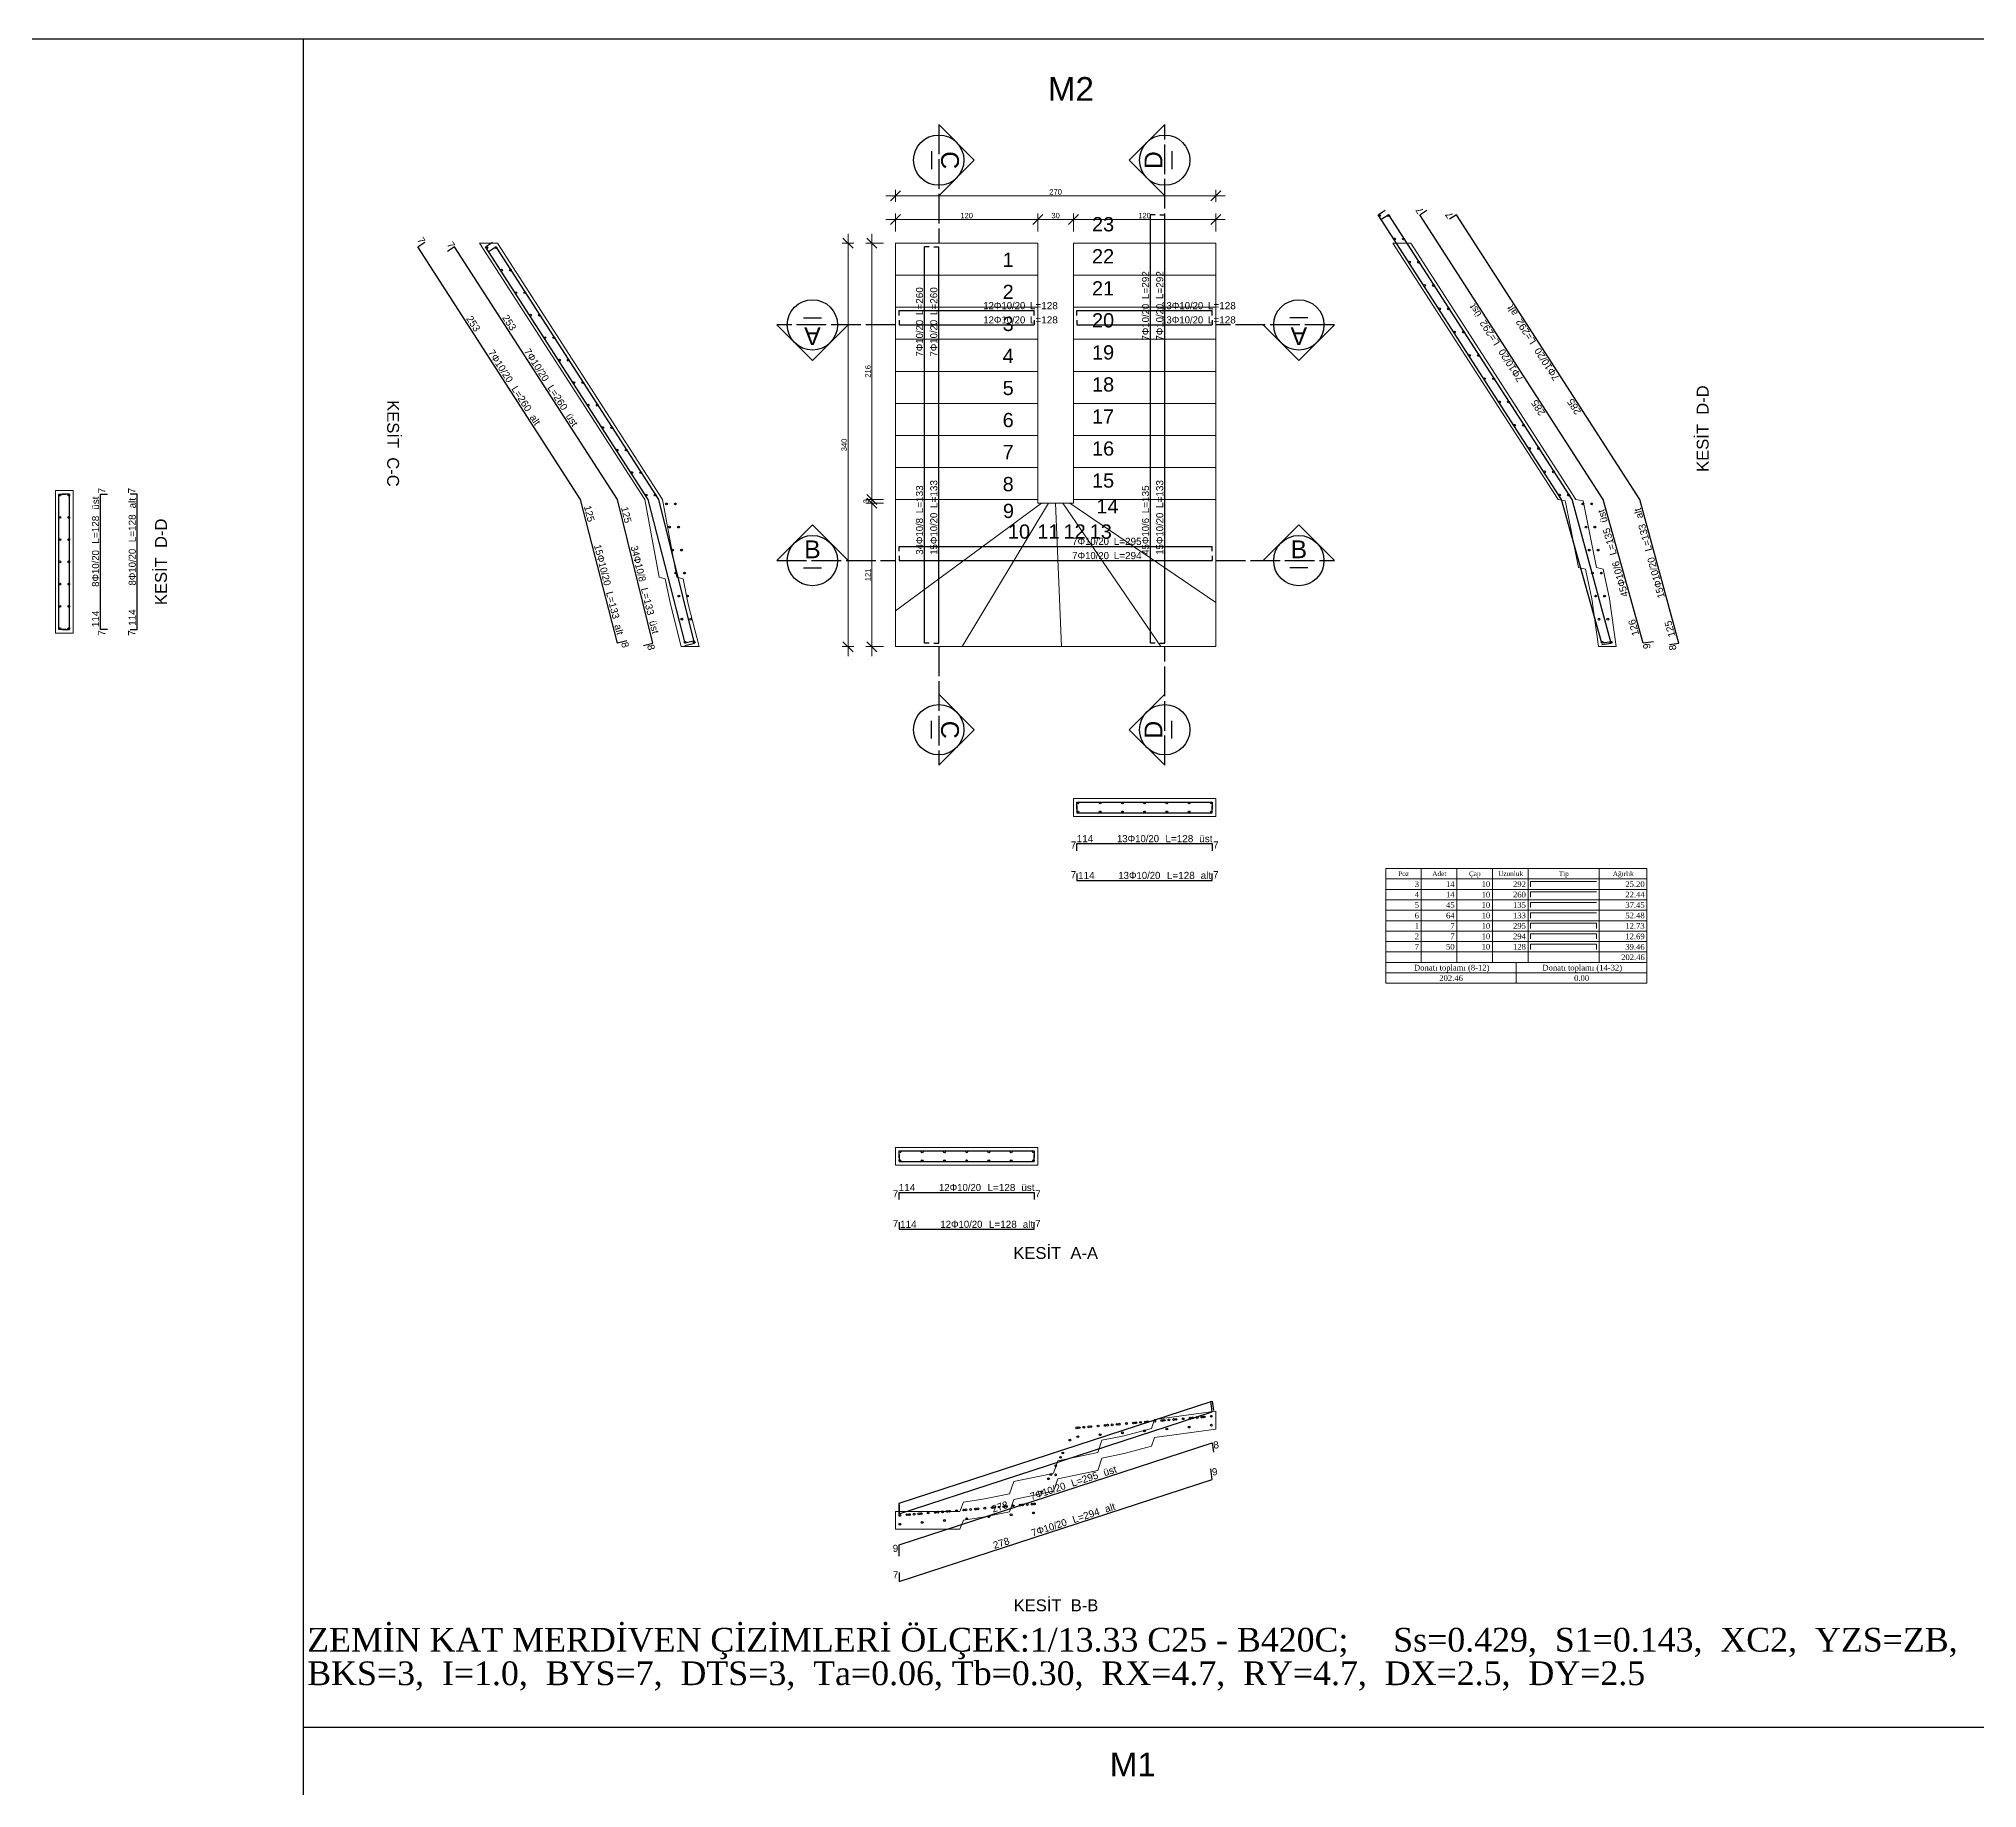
# Model space of a CAD drawing. Header units: millimetres. Extents: x 2232 to 85269, y -3593 to 5869.
# Drawn here: x 70553 to 73004, y 3657 to 5869 of the extents above; entities that cross this region are included whole.
import ezdxf

# ---------------------------------------------------------------- set-up
doc = ezdxf.new("R2010")
doc.units = ezdxf.units.MM
doc.linetypes.add('CENTER4', pattern=[56.25, 37.5, -6.25, 6.25, 6.25])
doc.linetypes.add('DASHDOT2', pattern=[12.7, 6.35, -3.175, 0, -3.175])
doc.layers.add('aks', color=251, linetype='DASHDOT2', lineweight=35)
for name, color, linetype in [('Donatı Metraj Tablosu', 7, 'Continuous'), ('Donatı Topl. Uzun. Yazısı', 7, 'Continuous'), ('Donatı Uz. Yazısı', 7, 'Continuous'), ('Donatı Yazısı', 7, 'Continuous'), ('Donatı Çizgisi', 7, 'Continuous'), ('Merdiven', 7, 'Continuous'), ('Standart', 7, 'Continuous')]:
    doc.layers.add(name, color=color, linetype=linetype)
doc.styles.add('arial_1_18', font='arial.ttf', dxfattribs={"height": 0.2})
doc.styles.add('symbol_1_18', font='symbol.ttf', dxfattribs={"height": 0.2})
doc.styles.add('times new roman_1_18', font='times.ttf', dxfattribs={"height": 0.2})

msp = doc.modelspace()

# ---------------------------------------------------------------- linework, layer by layer
for p, q in [((3332.4, 5868.7), (79990.7, 5868.7)), ((70887.4, 5868.7), (70887.4, 1368.7)), ((70887.4, 3734.4), (73031.7, 3734.4))]:
    msp.add_line(p, q)
at = {"layer": 'aks', "color": 6, "linetype": 'CENTER4', "lineweight": -3}
for points in [[(71691.1, 5760.3), (71691.1, 5610.3)], [(71976.8, 5610.3), (71976.8, 5760.3)], [(71636.4, 5507.1), (71486.4, 5507.1)], [(72191.4, 5507.1), (72041.4, 5507.1)], [(71486.4, 5209.1), (71636.4, 5209.1)], [(72041.4, 5209.1), (72191.4, 5209.1)], [(71691.1, 5100.3), (71691.1, 4950.3)], [(71976.8, 4950.3), (71976.8, 5100.3)]]:
    msp.add_lwpolyline(points, dxfattribs=at)
at = {"layer": 'aks', "color": 6, "linetype": 'Continuous', "lineweight": -3}
for points in [[(71691.1, 5760.3), (71736.1, 5715.3)], [(71931.8, 5715.3), (71976.8, 5760.3)], [(71682.1, 5726.5), (71682.1, 5704)], [(71736.1, 5715.3), (71691.1, 5670.3)], [(71976.8, 5670.3), (71931.8, 5715.3)], [(71985.8, 5726.5), (71985.8, 5704)], [(71520.2, 5516.1), (71542.7, 5516.1)], [(72157.7, 5516.1), (72135.2, 5516.1)], [(71531.4, 5462.1), (71486.4, 5507.1)], [(71576.4, 5507.1), (71531.4, 5462.1)], [(72146.4, 5462.1), (72101.4, 5507.1)], [(72191.4, 5507.1), (72146.4, 5462.1)], [(71486.4, 5209.1), (71531.4, 5254.1)], [(71531.4, 5254.1), (71576.4, 5209.1)], [(72101.4, 5209.1), (72146.4, 5254.1)], [(72146.4, 5254.1), (72191.4, 5209.1)], [(71520.2, 5200.1), (71542.7, 5200.1)], [(72157.7, 5200.1), (72135.2, 5200.1)], [(71691.1, 5040.3), (71736.1, 4995.3)], [(71931.8, 4995.3), (71976.8, 5040.3)], [(71682.1, 4984), (71682.1, 5006.5)], [(71985.8, 4984), (71985.8, 5006.5)], [(71736.1, 4995.3), (71691.1, 4950.3)], [(71976.8, 4950.3), (71931.8, 4995.3)]]:
    msp.add_lwpolyline(points, dxfattribs=at)
for centre in [(71691.1, 5715.3), (71976.8, 5715.3), (71531.4, 5507.1), (72146.4, 5507.1), (71531.4, 5209.1), (72146.4, 5209.1), (71691.1, 4995.3), (71976.8, 4995.3)]:
    msp.add_circle(centre, 31.8, dxfattribs=at)
at = {"layer": 'Donatı Metraj Tablosu', "color": 1, "linetype": 'Continuous', "lineweight": 5}
for points in [[(72256.2, 4819.9), (72586.2, 4819.9)], [(72256.2, 4819.9), (72256.2, 4674.7)], [(72256.2, 4806.7), (72586.2, 4806.7)], [(72301.2, 4819.9), (72301.2, 4701.1)], [(72346.2, 4819.9), (72346.2, 4701.1)], [(72391.2, 4819.9), (72391.2, 4701.1)], [(72436.2, 4819.9), (72436.2, 4701.1)], [(72526.2, 4819.9), (72526.2, 4701.1)], [(72586.2, 4819.9), (72586.2, 4674.7)], [(72256.2, 4793.5), (72586.2, 4793.5)], [(72256.2, 4780.3), (72586.2, 4780.3)], [(72439.5, 4803.4), (72522.9, 4803.4)], [(72439.5, 4803.4), (72439.5, 4796.8)], [(72439.5, 4790.2), (72522.9, 4790.2)], [(72439.5, 4790.2), (72439.5, 4783.6)], [(72256.2, 4767.1), (72586.2, 4767.1)], [(72439.5, 4777), (72522.9, 4777)], [(72439.5, 4777), (72439.5, 4770.4)], [(72439.5, 4763.8), (72522.9, 4763.8)], [(72439.5, 4763.8), (72439.5, 4757.2)], [(72256.2, 4753.9), (72586.2, 4753.9)], [(72256.2, 4740.7), (72586.2, 4740.7)], [(72439.5, 4750.6), (72522.9, 4750.6)], [(72439.5, 4744), (72439.5, 4750.6)], [(72439.5, 4737.4), (72522.9, 4737.4)], [(72439.5, 4730.8), (72439.5, 4737.4)], [(72522.9, 4744), (72522.9, 4750.6)], [(72522.9, 4730.8), (72522.9, 4737.4)], [(72256.2, 4727.5), (72586.2, 4727.5)], [(72256.2, 4714.3), (72586.2, 4714.3)], [(72439.5, 4724.2), (72522.9, 4724.2)], [(72439.5, 4717.6), (72439.5, 4724.2)], [(72522.9, 4717.6), (72522.9, 4724.2)], [(72256.2, 4701.1), (72586.2, 4701.1)], [(72256.2, 4687.9), (72586.2, 4687.9)], [(72421.2, 4701.1), (72421.2, 4674.7)], [(72256.2, 4674.7), (72586.2, 4674.7)]]:
    msp.add_lwpolyline(points, dxfattribs=at)
at = {"layer": 'Donatı Çizgisi', "color": 35, "linetype": 'Continuous', "lineweight": -3}
for points in [[(71958.8, 5286.3), (71958.8, 5646.3)], [(71964.8, 5646.3), (71958.8, 5646.3)], [(71970.8, 5646.3), (71976.8, 5646.3)], [(71976.8, 5286.3), (71976.8, 5646.3)], [(72246.7, 5646.3), (72255.7, 5652)], [(72478.6, 5286.3), (72246.7, 5646.3)], [(72260.2, 5646.3), (72251.3, 5640.5)], [(72492.1, 5286.3), (72260.2, 5646.3)], [(72299.2, 5646.3), (72308.2, 5652)], [(72531.1, 5286.3), (72299.2, 5646.3)], [(72345.7, 5646.3), (72336.8, 5640.5)], [(72577.6, 5286.3), (72345.7, 5646.3)], [(71032.5, 5605.8), (71041.5, 5611.5)], [(71238.3, 5286.3), (71032.5, 5605.8)], [(71079, 5605.8), (71070.1, 5600)], [(71284.8, 5286.3), (71079, 5605.8)], [(71118, 5605.8), (71127, 5611.5)], [(71323.8, 5286.3), (71118, 5605.8)], [(71131.5, 5605.8), (71122.6, 5600)], [(71337.3, 5286.3), (71131.5, 5605.8)], [(71673.1, 5286.3), (71673.1, 5605.8)], [(71679.1, 5605.8), (71673.1, 5605.8)], [(71685.1, 5605.8), (71691.1, 5605.8)], [(71691.1, 5286.3), (71691.1, 5605.8)], [(71640.9, 5525.1), (71811.9, 5525.1)], [(71640.9, 5519.1), (71640.9, 5525.1)], [(71811.9, 5519.1), (71811.9, 5525.1)], [(71865.9, 5525.1), (72036.9, 5525.1)], [(71865.9, 5519.1), (71865.9, 5525.1)], [(72036.9, 5519.1), (72036.9, 5525.1)], [(71640.9, 5513.1), (71640.9, 5507.1)], [(71640.9, 5507.1), (71811.9, 5507.1)], [(71811.9, 5513.1), (71811.9, 5507.1)], [(71865.9, 5513.1), (71865.9, 5507.1)], [(71865.9, 5507.1), (72036.9, 5507.1)], [(72036.9, 5513.1), (72036.9, 5507.1)], [(70578.7, 5122), (70578.7, 5293)], [(70578.7, 5293), (70587.5, 5293)], [(70592.2, 5293), (70583.3, 5293)], [(70592.2, 5122), (70592.2, 5293)], [(70631.2, 5122), (70631.2, 5293)], [(70631.2, 5293), (70640, 5293)], [(70677.7, 5293), (70668.8, 5293)], [(70677.7, 5122), (70677.7, 5293)], [(71284.8, 5104.8), (71238.3, 5286.3)], [(71329.7, 5104.8), (71284.8, 5286.3)], [(71370.3, 5104.8), (71323.8, 5286.3)], [(71382.2, 5104.8), (71337.3, 5286.3)], [(71673.1, 5104.8), (71673.1, 5286.3)], [(71691.1, 5104.8), (71691.1, 5286.3)], [(71958.8, 5104.8), (71958.8, 5286.3)], [(71976.8, 5104.8), (71976.8, 5286.3)], [(72529.3, 5104.8), (72478.6, 5286.3)], [(72541.5, 5104.8), (72492.1, 5286.3)], [(72581.8, 5104.8), (72531.1, 5286.3)], [(72627, 5104.8), (72577.6, 5286.3)], [(71640.9, 5227.1), (72036.9, 5227.1)], [(71640.9, 5221.1), (71640.9, 5227.1)], [(72036.9, 5221.1), (72036.9, 5227.1)], [(71640.9, 5215.1), (71640.9, 5209.1)], [(71640.9, 5209.1), (72036.9, 5209.1)], [(72036.9, 5215.1), (72036.9, 5209.1)], [(70587.5, 5122), (70578.7, 5122)], [(70583.3, 5122), (70592.2, 5122)], [(70640, 5122), (70631.2, 5122)], [(70668.8, 5122), (70677.7, 5122)], [(71296.9, 5107.8), (71284.8, 5104.8)], [(71317.6, 5101.7), (71329.7, 5104.8)], [(71370.1, 5101.7), (71382.2, 5104.8)], [(71382.4, 5107.8), (71370.3, 5104.8)], [(71679.1, 5104.8), (71673.1, 5104.8)], [(71685.1, 5104.8), (71691.1, 5104.8)], [(71964.8, 5104.8), (71958.8, 5104.8)], [(71970.8, 5104.8), (71976.8, 5104.8)], [(72542.4, 5106.6), (72529.3, 5104.8)], [(72529.5, 5103.1), (72541.5, 5104.8)], [(72594.9, 5106.6), (72581.8, 5104.8)], [(72615, 5103.1), (72627, 5104.8)], [(71865.9, 4894.8), (71865.9, 4903.8)], [(71865.9, 4903.8), (72036.9, 4903.8)], [(72036.9, 4903.8), (72036.9, 4894.8)], [(71865.9, 4899.2), (71865.9, 4890.3)], [(71865.9, 4890.3), (72036.9, 4890.3)], [(72036.9, 4890.3), (72036.9, 4899.2)], [(71865.9, 4842.3), (71865.9, 4851.3)], [(71865.9, 4851.3), (72036.9, 4851.3)], [(72036.9, 4851.3), (72036.9, 4842.3)], [(71865.9, 4813.7), (71865.9, 4804.8)], [(71865.9, 4804.8), (72036.9, 4804.8)], [(72036.9, 4804.8), (72036.9, 4813.7)], [(71640.9, 4453.9), (71640.9, 4462.8)], [(71640.9, 4462.8), (71811.9, 4462.8)], [(71811.9, 4462.8), (71811.9, 4453.9)], [(71640.9, 4458.3), (71640.9, 4449.3)], [(71640.9, 4449.3), (71811.9, 4449.3)], [(71811.9, 4449.3), (71811.9, 4458.3)], [(71640.9, 4401.4), (71640.9, 4410.3)], [(71640.9, 4410.3), (71811.9, 4410.3)], [(71811.9, 4410.3), (71811.9, 4401.4)], [(71640.9, 4372.8), (71640.9, 4363.8)], [(71640.9, 4363.8), (71811.9, 4363.8)], [(71811.9, 4363.8), (71811.9, 4372.8)], [(71640.9, 4017.4), (72036.9, 4146.3)], [(72036.9, 4132.8), (72035.1, 4146.3)], [(72036.9, 4146.3), (72038.5, 4134.5)], [(71640.9, 4003.9), (72036.9, 4132.8)], [(71640.9, 3964.9), (72036.9, 4093.8)], [(72036.9, 4093.8), (72038.5, 4082)], [(71640.9, 3918.4), (72036.9, 4047.3)], [(72036.9, 4047.3), (72035.1, 4060.8)], [(71640.9, 4003), (71640.9, 4017.4)], [(71640.9, 4015.5), (71640.9, 4003.9)], [(71640.9, 3950.5), (71640.9, 3964.9)], [(71640.9, 3930), (71640.9, 3918.4)]]:
    msp.add_lwpolyline(points, dxfattribs=at)
for centre in [(72248.6, 5645.2), (72259.8, 5645.2), (72267.5, 5615.7), (72278.8, 5615.7), (71119.9, 5604.7), (71131.1, 5604.7), (71138.2, 5576.2), (71149.5, 5576.2), (72286.5, 5586.3), (72297.8, 5586.3), (71156.5, 5547.8), (71167.8, 5547.8), (72305.5, 5556.8), (72316.7, 5556.8), (71174.8, 5519.4), (71186.1, 5519.4), (72324.4, 5527.4), (72335.7, 5527.4), (71193.1, 5490.9), (71204.4, 5490.9), (72343.4, 5498), (72354.6, 5498), (72362.4, 5468.5), (72373.6, 5468.5), (71211.5, 5462.5), (71222.7, 5462.5), (71229.8, 5434.1), (71241, 5434.1), (72381.3, 5439.1), (72392.6, 5439.1), (71248.1, 5405.6), (71259.3, 5405.6), (72400.3, 5409.7), (72411.5, 5409.7), (71266.4, 5377.2), (71277.6, 5377.2), (72419.2, 5380.2), (72430.5, 5380.2), (71284.7, 5348.8), (71296, 5348.8), (72438.2, 5350.8), (72449.5, 5350.8), (71303, 5320.3), (71314.3, 5320.3), (72457.2, 5321.3), (72468.4, 5321.3), (70579.8, 5291.9), (70591.1, 5291.9), (71321.3, 5291.9), (71332.6, 5291.9), (71346.9, 5280.7), (71358.1, 5280.7), (72476.1, 5291.9), (72487.4, 5291.9), (72505.5, 5280.7), (72516.7, 5280.7), (70579.8, 5263.7), (70591.1, 5263.7), (71350.7, 5251.5), (71362, 5251.5), (72509.5, 5251.5), (72520.8, 5251.5), (70579.8, 5235.6), (70591.1, 5235.6), (71354.6, 5222.4), (71365.9, 5222.4), (72513.6, 5222.4), (72524.8, 5222.4), (70579.8, 5207.5), (70591.1, 5207.5), (70579.8, 5179.4), (70591.1, 5179.4), (71358.5, 5193.3), (71369.7, 5193.3), (72517.6, 5193.3), (72528.9, 5193.3), (70579.8, 5151.2), (70591.1, 5151.2), (71362.4, 5164.2), (71373.6, 5164.2), (72521.7, 5164.2), (72533, 5164.2), (70579.8, 5123.1), (70591.1, 5123.1), (71366.4, 5135), (71377.6, 5135), (72525.9, 5135), (72537.1, 5135), (71370.6, 5105.9), (71381.9, 5105.9), (72530, 5105.9), (72541.3, 5105.9), (71867, 4902.7), (71895.2, 4902.7), (71923.3, 4902.7), (71951.4, 4902.7), (71979.5, 4902.7), (72007.7, 4902.7), (72035.8, 4902.7), (71867, 4891.4), (71895.2, 4891.4), (71923.3, 4891.4), (71951.4, 4891.4), (71979.5, 4891.4), (72007.7, 4891.4), (72035.8, 4891.4), (71642, 4461.7), (71670.2, 4461.7), (71698.3, 4461.7), (71726.4, 4461.7), (71754.5, 4461.7), (71782.7, 4461.7), (71810.8, 4461.7), (71642, 4450.5), (71670.2, 4450.5), (71698.3, 4450.5), (71726.4, 4450.5), (71754.5, 4450.5), (71782.7, 4450.5), (71810.8, 4450.5), (71910.5, 4116.6), (71916.5, 4117.1), (71919.4, 4117.4), (71928.4, 4118.2), (71928.4, 4118.2), (71937.3, 4118.9), (71940.3, 4119.2), (71946.3, 4119.7), (71952.3, 4120.2), (71955.2, 4120.5), (71964.2, 4121.2), (71964.2, 4121.2), (71973.1, 4122), (71976.1, 4122.3), (71982.1, 4122.8), (71988.1, 4123.3), (71991, 4123.5), (72000, 4124.3), (72000, 4124.3), (72008.9, 4125.1), (72011.9, 4125.3), (72017.9, 4125.9), (72023.8, 4126.4), (72026.8, 4126.6), (72035.8, 4127.4), (72035.8, 4127.4), (71856.8, 4097.3), (71856.8, 4097.3), (71865.8, 4112.8), (71867, 4101.6), (71867, 4101.6), (71868.7, 4113), (71874.7, 4113.5), (71880.7, 4114), (71883.6, 4114.3), (71892.6, 4115.1), (71892.6, 4115.1), (71895.2, 4104), (71895.2, 4104), (71901.5, 4115.8), (71904.5, 4116.1), (71923.3, 4106.5), (71923.3, 4106.5), (71951.4, 4108.9), (71951.4, 4108.9), (71979.5, 4111.3), (71979.5, 4111.3), (72007.7, 4113.7), (72007.7, 4113.7), (72035.8, 4116.2), (72035.8, 4116.2), (71844.9, 4075.5), (71847.9, 4081), (71830, 4048.4), (71832.9, 4053.8), (71838.9, 4064.7), (71838.9, 4053.4), (71838.9, 4053.4), (71821, 4032.1), (71821, 4032.1), (71642, 4002.1), (71642, 4002.1), (71651, 4002.9), (71654, 4003.1), (71659.9, 4003.6), (71665.9, 4004.1), (71668.9, 4004.4), (71677.8, 4005.1), (71677.8, 4005.1), (71686.8, 4005.9), (71689.8, 4006.1), (71695.7, 4006.6), (71698.3, 3995.6), (71698.3, 3995.6), (71701.7, 4007.1), (71704.7, 4007.3), (71713.6, 4008.1), (71713.6, 4008.1), (71722.6, 4008.9), (71725.6, 4009.1), (71726.4, 3997.9), (71726.4, 3997.9), (71731.5, 4009.6), (71737.5, 4010.1), (71740.5, 4010.4), (71749.4, 4011.2), (71749.4, 4011.2), (71754.5, 4000.4), (71754.5, 4000.4), (71758.4, 4011.9), (71761.3, 4012.2), (71767.3, 4012.7), (71773.3, 4013.2), (71776.3, 4013.5), (71782.7, 4002.8), (71782.7, 4002.8), (71785.2, 4014.3), (71785.2, 4014.3), (71794.2, 4015), (71797.1, 4015.3), (71803.1, 4015.8), (71809.1, 4016.3), (71810.8, 4005.2), (71810.8, 4005.2), (71812.1, 4016.6), (71642, 3990.9), (71642, 3990.9), (71670.2, 3993.2), (71670.2, 3993.2)]:
    msp.add_circle(centre, 1.12, dxfattribs=at)
at = {"layer": 'Merdiven', "color": 1, "linetype": 'Continuous', "lineweight": 5}
for points in [[(71110.6, 5610.3), (71133.1, 5610.3)], [(71319.3, 5286.3), (71110.6, 5610.3)], [(71133.1, 5610.3), (71341.8, 5286.3)], [(71816.4, 5610.3), (71636.4, 5610.3)], [(71636.4, 5610.3), (71636.4, 5286.3)], [(71636.4, 5610.3), (71816.4, 5610.3)], [(71816.4, 5286.3), (71816.4, 5610.3)], [(71861.4, 5610.3), (72041.4, 5610.3)], [(71861.4, 5286.3), (71861.4, 5610.3)], [(72041.4, 5610.3), (72041.4, 5286.3)], [(72474.1, 5286.3), (72265.4, 5610.3)], [(72265.4, 5610.3), (72287.9, 5610.3)], [(72287.9, 5610.3), (72496.6, 5286.3)], [(71636.4, 5569.8), (71816.4, 5569.8)], [(72041.4, 5569.8), (71861.4, 5569.8)], [(71636.4, 5529.3), (71816.4, 5529.3)], [(72041.4, 5529.3), (71861.4, 5529.3)], [(71636.4, 5488.8), (71816.4, 5488.8)], [(72041.4, 5488.8), (71861.4, 5488.8)], [(71636.4, 5448.3), (71816.4, 5448.3)], [(72041.4, 5448.3), (71861.4, 5448.3)], [(71636.4, 5407.8), (71816.4, 5407.8)], [(72041.4, 5407.8), (71861.4, 5407.8)], [(71636.4, 5367.3), (71816.4, 5367.3)], [(72041.4, 5367.3), (71861.4, 5367.3)], [(71636.4, 5326.8), (71816.4, 5326.8)], [(72041.4, 5326.8), (71861.4, 5326.8)], [(70574.2, 5297.5), (70596.7, 5297.5)], [(70574.2, 5117.5), (70574.2, 5297.5)], [(70596.7, 5297.5), (70596.7, 5117.5)], [(71337.5, 5188.3), (71319.3, 5286.3)], [(71341.8, 5286.3), (71360, 5188.3)], [(71636.4, 5286.3), (71816.4, 5286.3)], [(71636.4, 5100.3), (71636.4, 5286.3)], [(71636.4, 5286.3), (71816.4, 5286.3)], [(71816.4, 5286.3), (71636.4, 5286.3)], [(71820.9, 5281.8), (71636.4, 5145.5)], [(71829.9, 5281.8), (71720.6, 5100.3)], [(71816.4, 5286.3), (71816.4, 5281.8)], [(71816.4, 5281.8), (71861.4, 5281.8)], [(71838.9, 5281.8), (71846.2, 5100.3)], [(71847.9, 5281.8), (71971.8, 5100.3)], [(71856.9, 5281.8), (72041.4, 5156.3)], [(71861.4, 5281.8), (71861.4, 5286.3)], [(71861.4, 5286.3), (72041.4, 5286.3)], [(72041.4, 5286.3), (71861.4, 5286.3)], [(72041.4, 5286.3), (71861.4, 5286.3)], [(72041.4, 5286.3), (72041.4, 5100.3)], [(72483.3, 5284.7), (72474.1, 5286.3)], [(72483.6, 5283), (72483.3, 5284.7)], [(72500.2, 5200.2), (72483.6, 5283)], [(72496.6, 5286.3), (72505.8, 5284.7)], [(72496.6, 5286.3), (72496.8, 5286.3)], [(72505.8, 5284.7), (72522.7, 5200.2)], [(72508.9, 5198.2), (72500.2, 5200.2)], [(72516.7, 5160.9), (72508.9, 5198.2)], [(72522.7, 5200.2), (72531.4, 5198.2)], [(72531.4, 5198.2), (72539.2, 5160.9)], [(71345.4, 5186), (71337.5, 5188.3)], [(71351.8, 5154.1), (71345.4, 5186)], [(71360, 5188.3), (71367.9, 5186)], [(71367.9, 5186), (71374.3, 5154.1)], [(71365.6, 5100.3), (71351.8, 5154.1)], [(71374.3, 5154.1), (71388.1, 5100.3)], [(72525.3, 5100.3), (72516.7, 5160.9)], [(72539.2, 5160.9), (72547.8, 5100.3)], [(70596.7, 5117.5), (70574.2, 5117.5)], [(71388.1, 5100.3), (71365.6, 5100.3)], [(72041.4, 5100.3), (71636.4, 5100.3)], [(72547.8, 5100.3), (72525.3, 5100.3)], [(71861.4, 4908.3), (71861.4, 4885.8)], [(72041.4, 4908.3), (71861.4, 4908.3)], [(72041.4, 4885.8), (72041.4, 4908.3)], [(71861.4, 4885.8), (72041.4, 4885.8)], [(71636.4, 4467.3), (71636.4, 4444.8)], [(71816.4, 4467.3), (71636.4, 4467.3)], [(71816.4, 4444.8), (71816.4, 4467.3)], [(71636.4, 4444.8), (71816.4, 4444.8)], [(71960, 4112.1), (71963.8, 4123.1)], [(71963.8, 4123.1), (72041.4, 4133.7)], [(72041.4, 4133.7), (72041.4, 4111.2)], [(71892.1, 4081.4), (71897.5, 4097)], [(71897.5, 4097), (71925.4, 4102.8)], [(71925.4, 4102.8), (71960, 4112.1)], [(71963.8, 4100.6), (71960, 4089.6)], [(72041.4, 4111.2), (71963.8, 4100.6)], [(71836.4, 4055.3), (71841.8, 4070.9)], [(71841.8, 4070.9), (71892.1, 4081.4)], [(71897.5, 4074.5), (71892.1, 4058.9)], [(71925.4, 4080.3), (71897.5, 4074.5)], [(71960, 4089.6), (71925.4, 4080.3)], [(71780.7, 4029.2), (71786.1, 4044.8)], [(71786.1, 4044.8), (71833.3, 4054.6)], [(71833.3, 4054.6), (71836.4, 4055.3)], [(71841.8, 4048.4), (71836.4, 4032.8)], [(71892.1, 4058.9), (71841.8, 4048.4)], [(71722.5, 4018.7), (71747, 4022.4)], [(71747, 4022.4), (71780.7, 4029.2)], [(71786.1, 4022.3), (71780.7, 4006.7)], [(71836.4, 4032.8), (71786.1, 4022.3)], [(71636.4, 3984.5), (71636.4, 4007)], [(71636.4, 4007), (71717.7, 4007)], [(71717.7, 4007), (71722.5, 4018.7)], [(71722.5, 3996.2), (71717.7, 3984.5)], [(71747, 3999.9), (71722.5, 3996.2)], [(71780.7, 4006.7), (71747, 3999.9)], [(71717.7, 3984.5), (71636.4, 3984.5)]]:
    msp.add_lwpolyline(points, dxfattribs=at)
at = {"layer": 'Standart', "color": 1, "linetype": 'Continuous', "lineweight": 5}
for points in [[(71624.4, 5670.3), (72053.4, 5670.3)], [(71636.4, 5662.8), (71636.4, 5677.8)], [(72041.4, 5662.8), (72041.4, 5677.8)], [(71624.4, 5640.3), (72053.4, 5640.3)], [(71636.4, 5625.3), (71636.4, 5647.8)], [(71816.4, 5625.3), (71816.4, 5647.8)], [(71861.4, 5625.3), (71861.4, 5647.8)], [(72041.4, 5625.3), (72041.4, 5647.8)], [(71576.4, 5088.3), (71576.4, 5622.3)], [(71606.4, 5088.3), (71606.4, 5622.3)], [(71583.9, 5610.3), (71568.9, 5610.3)], [(71621.4, 5610.3), (71598.9, 5610.3)], [(71621.4, 5286.3), (71598.9, 5286.3)], [(71621.4, 5281.8), (71598.9, 5281.8)], [(71583.9, 5100.3), (71568.9, 5100.3)], [(71621.4, 5100.3), (71598.9, 5100.3)]]:
    msp.add_lwpolyline(points, dxfattribs=at)
at = {"layer": 'Standart', "color": 163, "linetype": 'Continuous', "lineweight": 5}
for points in [[(71642.8, 5676.6), (71630, 5663.9)], [(72047.8, 5676.6), (72035, 5663.9)], [(71642.8, 5646.6), (71630, 5633.9)], [(71822.8, 5646.6), (71810, 5633.9)], [(71867.8, 5646.6), (71855, 5633.9)], [(72047.8, 5646.6), (72035, 5633.9)], [(71570, 5616.6), (71582.8, 5603.9)], [(71600, 5616.6), (71612.8, 5603.9)], [(71600, 5292.6), (71612.8, 5279.9)], [(71600, 5288.1), (71612.8, 5275.4)], [(71570, 5106.6), (71582.8, 5093.9)], [(71600, 5106.6), (71612.8, 5093.9)]]:
    msp.add_lwpolyline(points, dxfattribs=at)

# ---------------------------------------------------------------- texts
at = {"layer": 'aks', "color": 1, "linetype": 'Continuous', "lineweight": -3, "style": 'arial_1_18'}
for s, rotation, p in [('C', 270, (71694.1, 5726.6)), ('D', 90, (71973.8, 5703.9)), ('A', 180, (71541.9, 5504.1)), ('A', 180, (72156.9, 5504.1)), ('C', 270, (71694.1, 5006.6)), ('D', 90, (71973.8, 4983.9))]:
    msp.add_text(s, height=22.5, rotation=rotation, dxfattribs=at).set_placement(p)
for p in [(71520.9, 5212.1), (72135.9, 5212.1)]:
    msp.add_text('B', height=22.5, dxfattribs=at).set_placement(p)
at = {"layer": 'Donatı Metraj Tablosu', "color": 1, "linetype": 'Continuous', "lineweight": 5, "style": 'times new roman_1_18'}
for s, height, p in [('Poz', 6, (72272, 4810.3)), ('Adet', 6, (72315.1, 4810.3)), ('Çap', 6, (72361.5, 4810.3)), ('Uzunluk', 6, (72398.4, 4810.3)), ('Tip', 6, (72475, 4810.3)), ('Ağırlık', 6, (72543.4, 4810.3)), ('4', 7.2, (72292.9, 4783.3)), ('3', 7.2, (72292.9, 4796.5)), ('14', 7.2, (72332.5, 4796.5)), ('14', 7.2, (72332.5, 4783.3)), ('10', 7.2, (72377.5, 4796.5)), ('10', 7.2, (72377.5, 4783.3)), ('292', 7.2, (72417.2, 4796.5)), ('260', 7.2, (72417.2, 4783.3)), ('25.20', 7.2, (72559.2, 4796.5)), ('22.44', 7.2, (72559.2, 4783.3)), ('6', 7.2, (72292.9, 4756.9)), ('5', 7.2, (72292.9, 4770.1)), ('45', 7.2, (72332.5, 4770.1)), ('64', 7.2, (72332.5, 4756.9)), ('10', 7.2, (72377.5, 4770.1)), ('10', 7.2, (72377.5, 4756.9)), ('135', 7.2, (72417.2, 4770.1)), ('133', 7.2, (72417.2, 4756.9)), ('37.45', 7.2, (72559.2, 4770.1)), ('52.48', 7.2, (72559.2, 4756.9)), ('2', 7.2, (72292.9, 4730.5)), ('1', 7.2, (72292.9, 4743.7)), ('7', 7.2, (72337.9, 4743.7)), ('7', 7.2, (72337.9, 4730.5)), ('10', 7.2, (72377.5, 4743.7)), ('10', 7.2, (72377.5, 4730.5)), ('295', 7.2, (72417.2, 4743.7)), ('294', 7.2, (72417.2, 4730.5)), ('12.73', 7.2, (72559.2, 4743.7)), ('12.69', 7.2, (72559.2, 4730.5)), ('7', 7.2, (72292.9, 4717.3)), ('50', 7.2, (72332.5, 4717.3)), ('10', 7.2, (72377.5, 4717.3)), ('128', 7.2, (72417.2, 4717.3)), ('202.46', 7.2, (72553.9, 4704.1)), ('39.46', 7.2, (72559.2, 4717.3)), ('Donatı toplamı (8-12)', 7.2, (72292, 4690.9)), ('202.46', 7.2, (72324, 4677.7)), ('Donatı toplamı (14-32)', 7.2, (72454.3, 4690.9)), ('0.00', 7.2, (72494.4, 4677.7))]:
    msp.add_text(s, height=height, dxfattribs=at).set_placement(p)
at = {"layer": 'Donatı Topl. Uzun. Yazısı', "color": 1, "linetype": 'Continuous', "lineweight": -3, "style": 'arial_1_18'}
for s, rotation, p in [('L=292', 90, (71957, 5539.7)), ('L=292', 90, (71975, 5539.7)), ('L=260', 90, (71671.3, 5519.4)), ('L=260', 90, (71689.3, 5519.4)), ('L=292', 122.7865, (72446.8, 5486.1)), ('L=292', 122.7865, (72401.2, 5484.6)), ('L=260', 302.7846, (71150.4, 5426.2)), ('L=260', 302.7846, (71195.9, 5427.7)), ('L=133', 90, (71671.3, 5268.9)), ('L=133', 90, (71689.3, 5275.6)), ('L=135', 90, (71957, 5268.9)), ('L=133', 90, (71975, 5275.6)), ('L=128', 90, (70629.4, 5230.5)), ('L=128', 90, (70675.9, 5232.2)), ('L=135', 105.5916, (72548.5, 5217.2)), ('L=133', 105.2116, (72593.2, 5222.2)), ('L=133', 283.8783, (71314.5, 5173.6)), ('L=133', 284.3759, (71270.3, 5168.8)), ('L=295', 18.0342, (71860.2, 4038.2)), ('L=294', 18.0342, (71861.9, 3992.2))]:
    msp.add_text(s, height=9, rotation=rotation, dxfattribs=at).set_placement(p)
for s, p in [('L=128', (71806.4, 5526.9)), ('L=128', (71806.4, 5508.9)), ('L=128', (72031.4, 5526.9)), ('L=128', (72031.4, 5508.9)), ('L=295', (71912.3, 5228.9)), ('L=294', (71912.3, 5210.9)), ('L=128', (71977.7, 4853.1)), ('L=128', (71979.5, 4806.6)), ('L=128', (71752.7, 4412.1)), ('L=128', (71754.5, 4365.6))]:
    msp.add_text(s, height=9, dxfattribs=at).set_placement(p)
at = {"layer": 'Donatı Uz. Yazısı', "color": 1, "linetype": 'Continuous', "lineweight": -3, "style": 'arial_1_18'}
for s, rotation, p in [('7', 122.7865, (72304.7, 5651)), ('7', 122.7865, (72342.2, 5645.2)), ('7', 302.7846, (71031.2, 5614.4)), ('7', 302.7846, (71068.7, 5608.7)), ('253', 302.7846, (71093.2, 5515)), ('253', 302.7846, (71138.7, 5516.4)), ('285', 122.7865, (72458.4, 5395.9)), ('285', 122.7865, (72503.9, 5397.3)), ('7', 90, (70637.4, 5294)), ('7', 90, (70675.1, 5294)), ('125', 284.3759, (71242.4, 5277.5)), ('125', 283.8783, (71289.2, 5276.1)), ('114', 90, (70675.9, 5126.6)), ('114', 90, (70629.4, 5124.9)), ('126', 105.5916, (72576.9, 5115.5)), ('125', 105.2116, (72622.6, 5113.8)), ('7', 90, (70637.4, 5114)), ('7', 90, (70675.1, 5114)), ('8', 284.3098, (71289.4, 5104.9)), ('8', 284.3098, (71322.2, 5101.8)), ('9', 98.0696, (72591.2, 5098.1)), ('8', 98.0696, (72623.9, 5096.3)), ('8', 7.7726, (72038.9, 4086.3)), ('9', 7.7726, (72037.2, 4052.4)), ('278', 18.0342, (71759.8, 4005.5)), ('278', 18.0342, (71761.5, 3959.6))]:
    msp.add_text(s, height=9, rotation=rotation, dxfattribs=at).set_placement(p)
for s, p in [('7', (71857.9, 4845)), ('114', (71865.5, 4853.1)), ('7', (72037.9, 4845)), ('7', (71857.9, 4807.5)), ('114', (71867.2, 4806.6)), ('7', (72037.9, 4807.5)), ('7', (71632.9, 4404.1)), ('114', (71640.5, 4412.1)), ('7', (71812.9, 4404.1)), ('7', (71632.9, 4366.5)), ('114', (71642.2, 4365.6)), ('7', (71812.9, 4366.5)), ('9', (71632.9, 3955.9)), ('7', (71632.9, 3922.4))]:
    msp.add_text(s, height=9, dxfattribs=at).set_placement(p)
at = {"layer": 'Donatı Yazısı', "color": 1, "linetype": 'Continuous', "lineweight": -3}
for s, style, p in [('12F10/20', 'symbol_1_18', (71747.4, 5526.9)), ('12F10/20', 'symbol_1_18', (71747.4, 5508.9)), ('13F10/20', 'symbol_1_18', (71972.4, 5526.9)), ('13F10/20', 'symbol_1_18', (71972.4, 5508.9)), ('7F10/20', 'symbol_1_18', (71859.9, 5228.9)), ('7F10/20', 'symbol_1_18', (71859.9, 5210.9)), ('13F10/20', 'symbol_1_18', (71916.5, 4853.1)), ('üst', 'arial_1_18', (72020.5, 4853.1)), ('13F10/20', 'symbol_1_18', (71918.2, 4806.6)), ('alt', 'arial_1_18', (72022.3, 4806.6)), ('12F10/20', 'symbol_1_18', (71691.5, 4412.1)), ('üst', 'arial_1_18', (71795.5, 4412.1)), ('12F10/20', 'symbol_1_18', (71693.2, 4365.6)), ('alt', 'arial_1_18', (71797.3, 4365.6))]:
    msp.add_text(s, height=9, dxfattribs=dict(at, style=style)).set_placement(p)
for s, rotation, style, p in [('7F10/20', 90, 'symbol_1_18', (71957, 5487.3)), ('7F10/20', 90, 'symbol_1_18', (71975, 5487.3)), ('üst', 122.7865, 'arial_1_18', (72378, 5520.6)), ('alt', 122.7865, 'arial_1_18', (72423.6, 5522.1)), ('7F10/20', 90, 'symbol_1_18', (71671.3, 5467)), ('7F10/20', 90, 'symbol_1_18', (71689.3, 5467)), ('7F10/20', 302.7846, 'symbol_1_18', (71120.8, 5472.1)), ('7F10/20', 302.7846, 'symbol_1_18', (71166.3, 5473.6)), ('7F10/20', 122.7865, 'symbol_1_18', (72430.8, 5438.7)), ('7F10/20', 122.7865, 'symbol_1_18', (72476.3, 5440.2)), ('alt', 302.7846, 'arial_1_18', (71173.5, 5390.2)), ('üst', 302.7846, 'arial_1_18', (71219.1, 5391.7)), ('üst', 90, 'arial_1_18', (70629.4, 5273.3)), ('alt', 90, 'arial_1_18', (70675.9, 5275.1)), ('üst', 105.5916, 'arial_1_18', (72537, 5258.4)), ('alt', 105.2116, 'arial_1_18', (72582, 5263.5)), ('34F10/8', 90, 'symbol_1_18', (71671.3, 5216.5)), ('15F10/20', 90, 'symbol_1_18', (71689.3, 5216.5)), ('45F10/6', 90, 'symbol_1_18', (71957, 5216.5)), ('15F10/20', 90, 'symbol_1_18', (71975, 5216.5)), ('8F10/20', 90, 'symbol_1_18', (70629.4, 5175.9)), ('8F10/20', 90, 'symbol_1_18', (70675.9, 5177.6)), ('15F10/20', 284.3759, 'symbol_1_18', (71255.1, 5228.1)), ('34F10/8', 283.8783, 'symbol_1_18', (71301.4, 5226.7)), ('45F10/6', 105.5916, 'symbol_1_18', (72563.2, 5164.6)), ('15F10/20', 105.2116, 'symbol_1_18', (72609.3, 5163)), ('alt', 284.3759, 'arial_1_18', (71280.9, 5127.3)), ('üst', 283.8783, 'arial_1_18', (71324.8, 5132.1)), ('üst', 18.0342, 'arial_1_18', (71900.9, 4051.5)), ('7F10/20', 18.0342, 'symbol_1_18', (71808.3, 4021.3)), ('7F10/20', 18.0342, 'symbol_1_18', (71809.9, 3975.3)), ('alt', 18.0342, 'arial_1_18', (71902.6, 4005.5))]:
    msp.add_text(s, height=9, rotation=rotation, dxfattribs=dict(at, style=style)).set_placement(p)
at = {"layer": 'Merdiven', "color": 1, "linetype": 'Continuous', "lineweight": 5, "style": 'arial_1_18'}
for s, p in [('23', (71884.9, 5625.3)), ('1', (71771.9, 5580.3)), ('22', (71884.9, 5584.8)), ('2', (71771.9, 5539.8)), ('21', (71884.9, 5544.3)), ('3', (71771.9, 5499.3)), ('20', (71884.9, 5503.8)), ('4', (71771.9, 5458.8)), ('19', (71884.9, 5463.3)), ('5', (71771.9, 5418.3)), ('18', (71884.9, 5422.8)), ('6', (71771.9, 5377.8)), ('17', (71884.9, 5382.3)), ('7', (71771.9, 5337.3)), ('16', (71884.9, 5341.8)), ('15', (71884.9, 5301.3)), ('8', (71771.9, 5296.8)), ('9', (71772.3, 5262.9)), ('14', (71890.4, 5268.7)), ('10', (71778.6, 5236.8)), ('11', (71815.8, 5236.8)), ('12', (71848.9, 5236.8)), ('13', (71882, 5236.8))]:
    msp.add_text(s, height=18, dxfattribs=at).set_placement(p)
at = {"layer": 'Standart', "color": 1, "linetype": 'Continuous', "lineweight": 5}
for s, height, style, p in [('M2', 30, 'arial_1_18', (71829.1, 5790.3)), ('270', 6.84, 'arial_1_18', (71830.9, 5671.8)), ('120', 6.84, 'arial_1_18', (71718.4, 5641.8)), ('30', 6.84, 'arial_1_18', (71833.6, 5641.8)), ('120', 6.84, 'arial_1_18', (71943.4, 5641.8)), ('ZEMİN KAT MERDİVEN ÇİZİMLERİ ÖLÇEK:1/13.33 C25 - B420C;     Ss=0.429,  S1=0.143,  XC2,  YZS=ZB,  ', 30, 'times new roman_1_18', (70892.6, 3829.9)), ('BKS=3,  I=1.0,  BYS=7,  DTS=3,  Ta=0.06, Tb=0.30,  RX=4.7,  RY=4.7,  DX=2.5,  DY=2.5', 30, 'times new roman_1_18', (70892.6, 3787.5)), ('M1', 30, 'arial_1_18', (71907.3, 3672.2))]:
    msp.add_text(s, height=height, dxfattribs=dict(at, style=style)).set_placement(p)
at = {"layer": 'Standart', "color": 1, "linetype": 'Continuous', "lineweight": 5, "style": 'arial_1_18'}
for s, p in [('216', (71604.9, 5440.3)), ('340', (71574.9, 5347.3)), ('3', (71602.7, 5281.4)), ('121', (71604.9, 5183.1))]:
    msp.add_text(s, height=6.84, rotation=90, dxfattribs=at).set_placement(p)
at = {"layer": 'Standart', "color": 1, "linetype": 'Continuous', "lineweight": -3, "style": 'arial_1_18'}
for s, rotation, p in [('KESİT  D-D', 90, (72664.5, 5321.2)), ('KESİT  C-C', 270, (70993.7, 5411.9)), ('KESİT  D-D', 90, (70715.2, 5152.8))]:
    msp.add_text(s, height=15, rotation=rotation, dxfattribs=at).set_placement(p)
for s, p in [('KESİT  A-A', (71785.4, 4326.3)), ('KESİT  B-B', (71785.8, 3880.9))]:
    msp.add_text(s, height=15, dxfattribs=at).set_placement(p)

doc.saveas('drawing.dxf')
